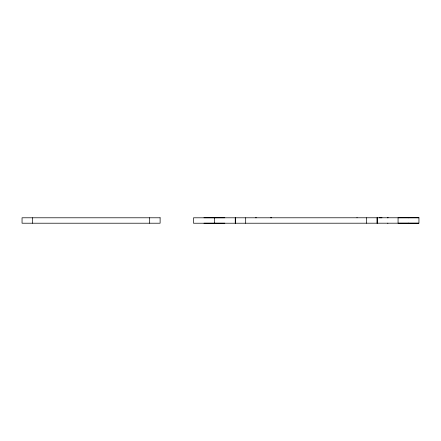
<?xml version="1.0" encoding="UTF-8"?>
<svg xmlns="http://www.w3.org/2000/svg" width="441" height="441" viewBox="0 0 441 441"><rect width="100%" height="100%" fill="white"/><g stroke="black" fill="none" stroke-linecap="round" stroke-linejoin="round"><path stroke-width="0.66" d="M387.639 223.196L387.931 223.196M255.548 217.777L256.37 217.777M270.603 217.777L271.706 217.777M203.946 217.771L224.805 217.766M356.896 217.777L357.177 217.777M379.299 217.777L382 217.777M388.058 217.771L387.639 217.771L387.931 217.771M418.768 217.766L398.069 217.766L398.074 223.19L418.768 223.19M203.951 223.201L224.811 223.196M408.217 217.766L408.509 217.766M408.217 223.19L408.509 223.19M235.34 223.234L235.34 217.81M377.198 217.771L377.198 223.196M377.11 217.771L377.11 223.201M366.669 217.777L366.669 223.201M235.251 217.804L235.251 223.234M214.376 217.81L214.376 223.234M245.687 217.804L245.687 223.229M149.681 217.788L149.681 223.212M32.485 217.788L32.485 223.212M160.116 217.788L22.05 217.788L22.05 223.212L160.116 223.212L160.116 217.788M418.944 217.766L193.5 217.804L193.5 223.234L418.944 223.19L418.95 217.755"/></g></svg>
